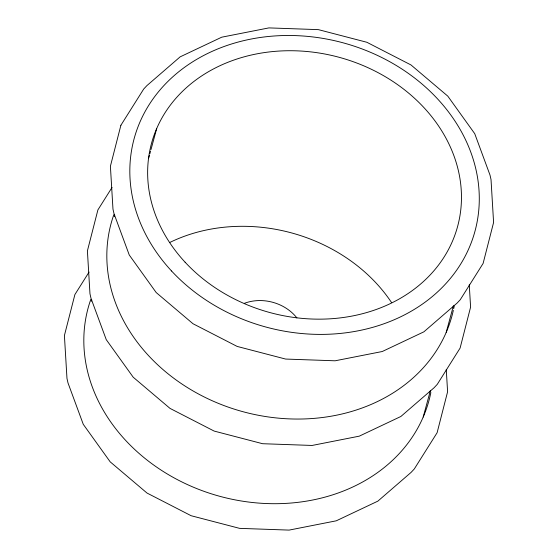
<?xml version="1.0" encoding="UTF-8"?>
<svg xmlns="http://www.w3.org/2000/svg" width="558" height="558" viewBox="0 0 558 558"><rect width="100%" height="100%" fill="white"/><g stroke="black" fill="none" stroke-linecap="round" stroke-linejoin="round"><path stroke-width="0.84" d="M91.247 301.257L91.693 299.625M114.244 216.609L114.69 214.969M148.714 157.949L149.398 155.431M149.851 153.75L150.541 151.225M150.995 149.551L156.7 128.549M423.201 417.049L430.448 390.377M446.198 332.394L453.445 305.728M112.046 187.439L97.894 209.92L87.404 250.884L89.971 293.766L90.996 298.293L106.257 339.655L133.209 377.208L170.002 408.386L214.139 431.069L262.609 443.715L312.11 445.451L359.268 436.161L400.867 416.484L434.075 387.761L437.277 384.336L460.106 348.08L470.596 307.116L469.257 284.817M89.05 272.088L74.891 294.568L64.407 335.539L66.974 378.422L67.999 382.941L83.261 424.31L110.205 461.864L147.005 493.042L191.143 515.725L239.612 528.363L289.107 530.1L336.265 520.816L377.864 501.14L411.072 472.41L414.28 468.992L437.109 432.736L447.6 391.765L446.26 369.466M430.867 392.511A176.593 147.256 15.2 0 1 219.545 496.243A176.593 147.256 15.2 0 1 90.801 299.395M453.333 310.387A176.593 147.256 15.2 0 1 241.056 411.176A176.593 147.256 15.2 0 1 113.804 214.746M454.191 306.168A176.593 147.256 15.2 0 1 453.696 308.7M169.974 242.388A158.584 132.239 15.2 0 1 391.528 302.527M244.578 303.245A41.201 34.359 15.2 0 1 296.884 317.914M120.891 125.264L110.4 166.235L112.974 209.117L113.999 213.637L129.261 255.006L156.205 292.559L193.005 323.738L237.136 346.42L285.605 359.059L335.107 360.796L382.265 351.512L423.864 331.836L457.072 303.106L460.28 299.688L483.109 263.432L493.593 222.461L491.026 179.578L490.001 175.059L474.739 133.69L447.795 96.136L410.995 64.958L366.857 42.275L318.388 29.637L268.893 27.9L221.735 37.184L180.136 56.86L146.928 85.59L143.72 89.008L120.891 125.264M185.116 262.218A158.584 132.239 15.2 0 0 452.405 241.342A158.584 132.239 15.2 0 0 276.133 51.266A158.584 132.239 15.2 0 0 185.116 262.218M171.557 270.993A176.593 147.256 15.2 0 0 469.201 247.745A176.593 147.256 15.2 0 0 272.911 36.089A176.593 147.256 15.2 0 0 171.557 270.993"/></g></svg>
